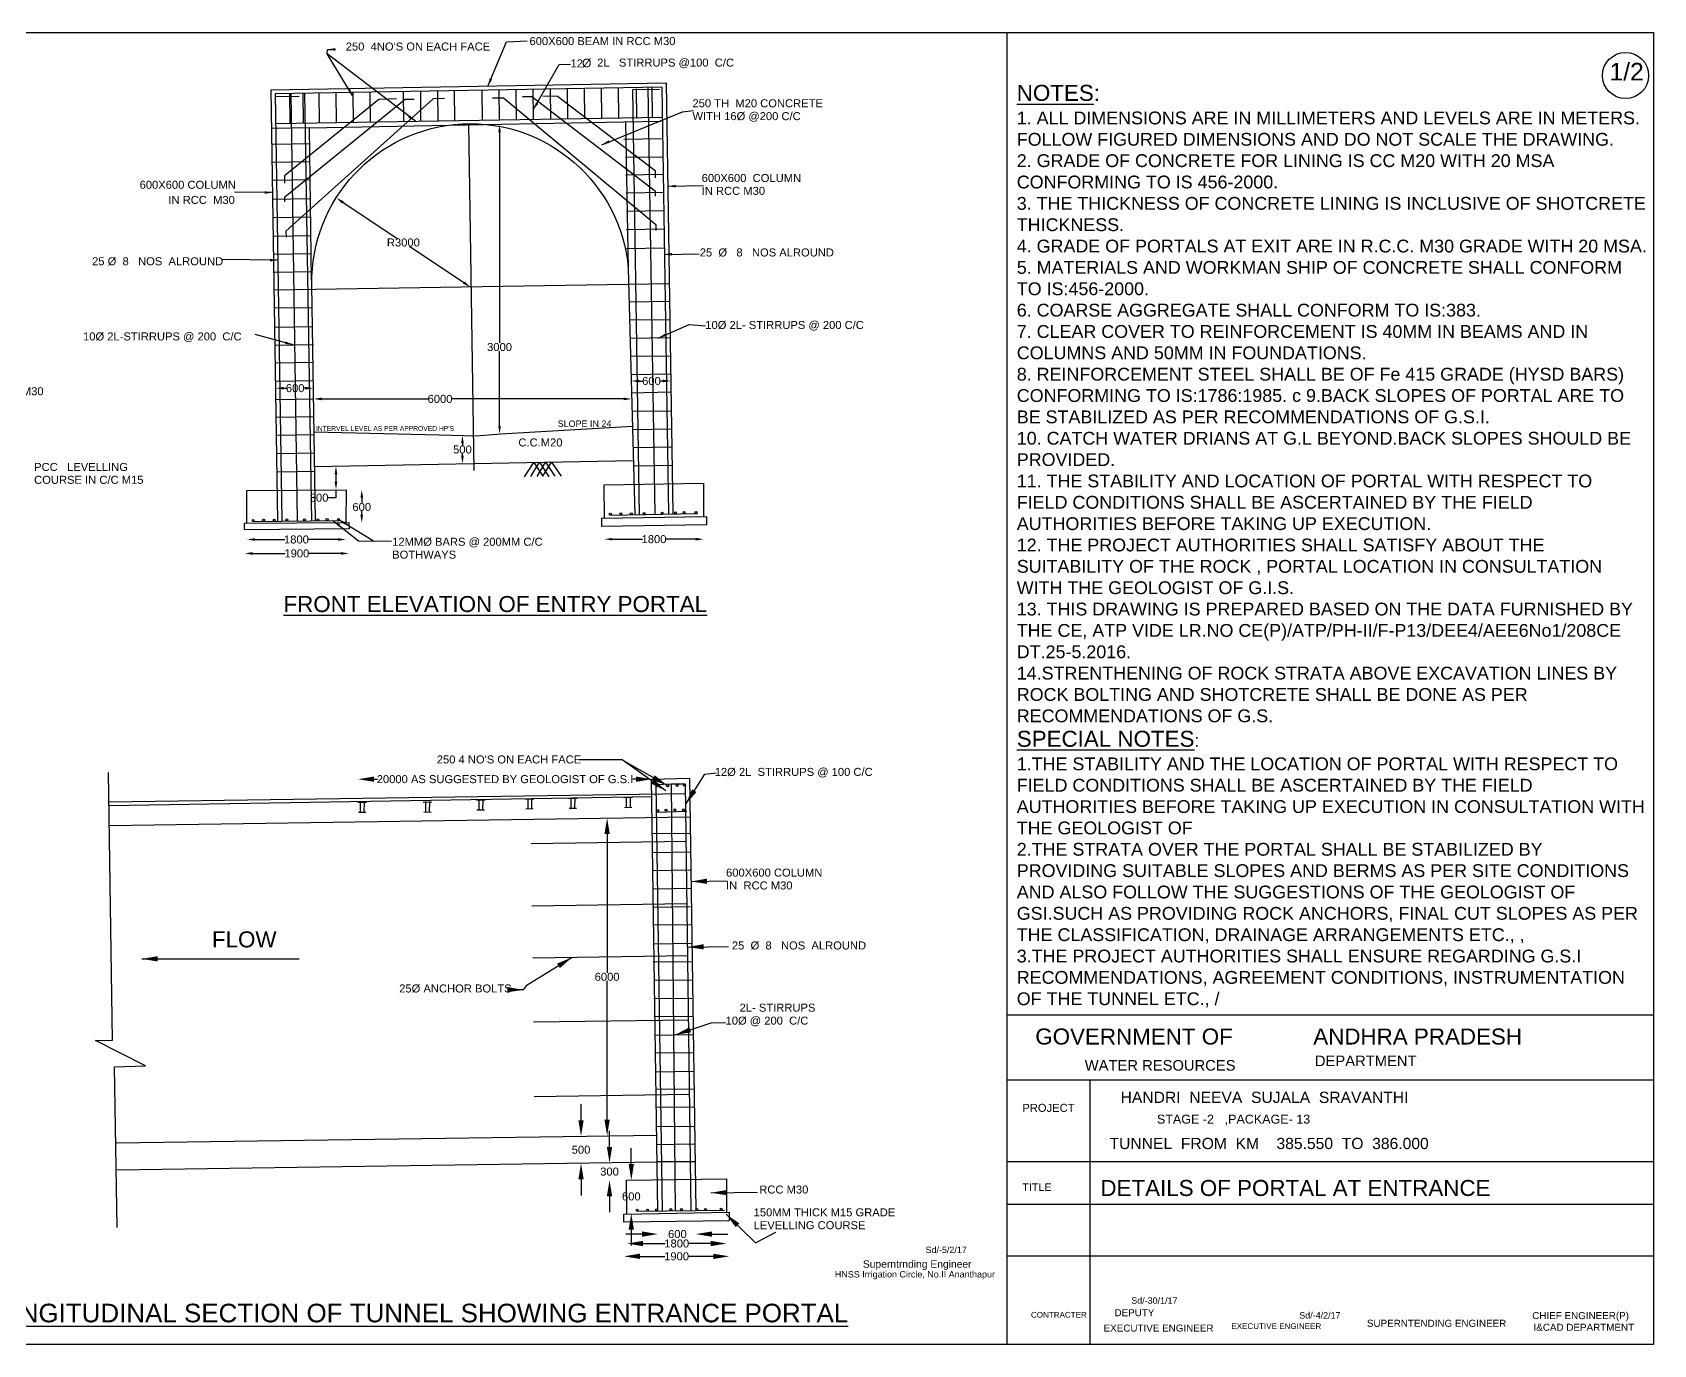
# Model space of a CAD drawing. Header units: millimetres. Extents: x 5124 to 3339450, y 2311 to 45926101.
# Drawn here: x 3334385 to 3339450, y 45922004 to 45926101 of the extents above; entities that cross this region are included whole.
import ezdxf

# ---------------------------------------------------------------- set-up
doc = ezdxf.new("R2010")
doc.units = ezdxf.units.MM
doc.header["$MEASUREMENT"] = 0
for name, color, linetype in [('DIMENSION', 7, 'Continuous'), ('DRAWING', 7, 'Continuous'), ('TEXT', 7, 'Continuous')]:
    doc.layers.add(name, color=color, linetype=linetype)
doc.styles.get("Standard").update_dxf_attribs({"font": 'arial.ttf', "height": 25})
doc.dimstyles.get("Standard").update_dxf_attribs({"dimtxt": 200, "dimasz": 110, "dimexe": 0.18, "dimexo": 0.0625, "dimgap": 0.09, "dimtad": 0, "dimtih": 1, "dimtoh": 1, "dimdec": 0, "dimzin": 0, "dimdsep": 46, "dimtxsty": 'Standard', "dimblk": 'OBLIQUE', "dimcen": 0.09, "dimse1": 1, "dimse2": 1, "dimadec": 0, "dimazin": 0, "dimtfac": 1, "dimtdec": 0, "dimtofl": 0, "dimtmove": 0, "dimatfit": 3, "dimfxl": 1, "dimtolj": 1, "dimtzin": 0, "dimarcsym": 0})

# ---------------------------------------------------------------- blocks, each defined once
blk = doc.blocks.new('*D51')
at = {"layer": 'Defpoints', "color": 0}
for p in [(3335833, 45925814), (3335844.5, 45924847.5), (3335850.5, 45924847.5)]:
    blk.add_point(p, dxfattribs=at)
at = {"layer": 'DIMENSION', "color": 0, "lineweight": -2}
for p, q in [((3335844.5, 45925789), (3335844.5, 45925131.4)), ((3335844.5, 45924872.5), (3335844.5, 45925105.6))]:
    blk.add_line(p, q, dxfattribs=at)
at = {"layer": 'DIMENSION', "color": 0}
for points in [[(3335840.3, 45925789), (3335848.7, 45925789), (3335844.5, 45925814)], [(3335840.3, 45924872.5), (3335848.7, 45924872.5), (3335844.5, 45924847.5)]]:
    blk.add_solid(points, dxfattribs=at)
at = {"layer": 'DIMENSION', "color": 0, "insert": (3335844.5, 45925118.5), "char_height": 25, "attachment_point": 5}
blk.add_mtext('\\A1;3000', dxfattribs=at)
blk = doc.blocks.new('*D52')
at = {"layer": 'Defpoints', "color": 0}
for p in [(3336257, 45924969), (3335263.5, 45924950.5), (3336257, 45924956.5)]:
    blk.add_point(p, dxfattribs=at)
at = {"layer": 'DIMENSION', "color": 0, "lineweight": -2}
for p, q in [((3335288.5, 45924956.5), (3335621.1, 45924956.5)), ((3336232, 45924956.5), (3335695.9, 45924956.5))]:
    blk.add_line(p, q, dxfattribs=at)
at = {"layer": 'DIMENSION', "color": 0}
for points in [[(3335288.5, 45924960.7), (3335288.5, 45924952.3), (3335263.5, 45924956.5)], [(3336232, 45924960.7), (3336232, 45924952.3), (3336257, 45924956.5)]]:
    blk.add_solid(points, dxfattribs=at)
at = {"layer": 'DIMENSION', "color": 0, "insert": (3335658.5, 45924956.5), "char_height": 25, "attachment_point": 5}
blk.add_mtext('\\A1;6000', dxfattribs=at)
blk = doc.blocks.new('*D53')
at = {"layer": 'Defpoints', "color": 0}
for p in [(3335335, 45925586), (3335754, 45925305.5), (3335755, 45925307)]:
    blk.add_point(p, dxfattribs=at)
at = {"layer": 'DIMENSION', "color": 0, "lineweight": -2}
for p, q in [((3335354.8, 45925570.6), (3335524.6, 45925457.8)), ((3335733.1, 45925319.3), (3335563.3, 45925432.1))]:
    blk.add_line(p, q, dxfattribs=at)
at = {"layer": 'DIMENSION', "color": 0}
for points in [[(3335357.1, 45925574.1), (3335352.5, 45925567.1), (3335334, 45925584.5)], [(3335735.5, 45925322.8), (3335730.8, 45925315.8), (3335754, 45925305.5)]]:
    blk.add_solid(points, dxfattribs=at)
at = {"layer": 'DIMENSION', "color": 0, "insert": (3335544, 45925445), "char_height": 25, "attachment_point": 5}
blk.add_mtext('\\A1;R3000', dxfattribs=at)
blk = doc.blocks.new('*D54')
at = {"layer": 'Defpoints', "color": 0}
for p in [(3335332, 45924746.5), (3335333, 45924673), (3335333.5, 45924673)]:
    blk.add_point(p, dxfattribs=at)
at = {"layer": 'DIMENSION', "color": 0, "lineweight": -2}
for p, q in [((3335333.5, 45924721.5), (3335333.5, 45924698)), ((3335333.5, 45924673), (3335333.5, 45924648)), ((3335333.5, 45924648), (3335308.5, 45924648))]:
    blk.add_line(p, q, dxfattribs=at)
at = {"layer": 'DIMENSION', "color": 0}
for points in [[(3335329.3, 45924721.5), (3335337.7, 45924721.5), (3335333.5, 45924746.5)], [(3335329.3, 45924698), (3335337.7, 45924698), (3335333.5, 45924673)]]:
    blk.add_solid(points, dxfattribs=at)
at = {"layer": 'DIMENSION', "color": 0, "insert": (3335280.8, 45924648), "char_height": 25, "attachment_point": 5}
blk.add_mtext('\\A1;300', dxfattribs=at)
blk = doc.blocks.new('*D55')
at = {"layer": 'Defpoints', "color": 0}
for p in [(3335365, 45924673), (3335364.5, 45924570), (3335414, 45924570)]:
    blk.add_point(p, dxfattribs=at)
at = {"layer": 'DIMENSION', "color": 0, "lineweight": -2}
for p, q in [((3335414, 45924648), (3335414, 45924631.9)), ((3335414, 45924595), (3335414, 45924606.1))]:
    blk.add_line(p, q, dxfattribs=at)
at = {"layer": 'DIMENSION', "color": 0}
for points in [[(3335409.8, 45924648), (3335418.2, 45924648), (3335414, 45924673)], [(3335409.8, 45924595), (3335418.2, 45924595), (3335414, 45924570)]]:
    blk.add_solid(points, dxfattribs=at)
at = {"layer": 'DIMENSION', "color": 0, "insert": (3335414, 45924619), "char_height": 25, "attachment_point": 5}
blk.add_mtext('\\A1;600', dxfattribs=at)
blk = doc.blocks.new('*D56')
at = {"layer": 'Defpoints', "color": 0}
for p in [(3335055.5, 45924569), (3335364.5, 45924571), (3335364.5, 45924517.5)]:
    blk.add_point(p, dxfattribs=at)
at = {"layer": 'DIMENSION', "color": 0, "lineweight": -2}
for p, q in [((3335080.5, 45924517.5), (3335173.8, 45924517.5)), ((3335339.5, 45924517.5), (3335246.2, 45924517.5))]:
    blk.add_line(p, q, dxfattribs=at)
at = {"layer": 'DIMENSION', "color": 0}
for points in [[(3335080.5, 45924521.7), (3335080.5, 45924513.3), (3335055.5, 45924517.5)], [(3335339.5, 45924521.7), (3335339.5, 45924513.3), (3335364.5, 45924517.5)]]:
    blk.add_solid(points, dxfattribs=at)
at = {"layer": 'DIMENSION', "color": 0, "insert": (3335210, 45924517.5), "char_height": 25, "attachment_point": 5}
blk.add_mtext('\\A1;1800', dxfattribs=at)
blk = doc.blocks.new('*D57')
at = {"layer": 'Defpoints', "color": 0}
for p in [(3335048, 45924548), (3335374.5, 45924551), (3335374.5, 45924474)]:
    blk.add_point(p, dxfattribs=at)
at = {"layer": 'DIMENSION', "color": 0, "lineweight": -2}
for p, q in [((3335073, 45924474), (3335175, 45924474)), ((3335349.5, 45924474), (3335247.5, 45924474))]:
    blk.add_line(p, q, dxfattribs=at)
at = {"layer": 'DIMENSION', "color": 0}
for points in [[(3335073, 45924478.2), (3335073, 45924469.8), (3335048, 45924474)], [(3335349.5, 45924478.2), (3335349.5, 45924469.8), (3335374.5, 45924474)]]:
    blk.add_solid(points, dxfattribs=at)
at = {"layer": 'DIMENSION', "color": 0, "insert": (3335211.2, 45924474), "char_height": 25, "attachment_point": 5}
blk.add_mtext('\\A1;1900', dxfattribs=at)
blk = doc.blocks.new('*D58')
at = {"layer": 'Defpoints', "color": 0}
for p in [(3336172, 45924584), (3336482, 45924589.5), (3336482, 45924518.5)]:
    blk.add_point(p, dxfattribs=at)
at = {"layer": 'DIMENSION', "color": 0, "lineweight": -2}
for p, q in [((3336197, 45924518.5), (3336290.8, 45924518.5)), ((3336457, 45924518.5), (3336363.2, 45924518.5))]:
    blk.add_line(p, q, dxfattribs=at)
at = {"layer": 'DIMENSION', "color": 0}
for points in [[(3336197, 45924522.7), (3336197, 45924514.3), (3336172, 45924518.5)], [(3336457, 45924522.7), (3336457, 45924514.3), (3336482, 45924518.5)]]:
    blk.add_solid(points, dxfattribs=at)
at = {"layer": 'DIMENSION', "color": 0, "insert": (3336327, 45924518.5), "char_height": 25, "attachment_point": 5}
blk.add_mtext('\\A1;1800', dxfattribs=at)
blk = doc.blocks.new('*D59')
at = {"layer": 'Defpoints', "color": 0}
for p in [(3335726.5, 45924842.5), (3335728.5, 45924754.5), (3335730, 45924754.5)]:
    blk.add_point(p, dxfattribs=at)
at = {"layer": 'DIMENSION', "color": 0, "lineweight": -2}
for p, q in [((3335728.5, 45924817.5), (3335728.5, 45924811.4)), ((3335728.5, 45924779.5), (3335728.5, 45924785.6))]:
    blk.add_line(p, q, dxfattribs=at)
at = {"layer": 'DIMENSION', "color": 0}
for points in [[(3335724.3, 45924817.5), (3335732.7, 45924817.5), (3335728.5, 45924842.5)], [(3335724.3, 45924779.5), (3335732.7, 45924779.5), (3335728.5, 45924754.5)]]:
    blk.add_solid(points, dxfattribs=at)
at = {"layer": 'DIMENSION', "color": 0, "insert": (3335728.5, 45924798.5), "char_height": 25, "attachment_point": 5}
blk.add_mtext('\\A1;500', dxfattribs=at)
blk = doc.blocks.new('*D60')
at = {"layer": 'Defpoints', "color": 0}
for p in [(3335145, 45924990.5), (3335263, 45924992), (3335263, 45924990)]:
    blk.add_point(p, dxfattribs=at)
at = {"layer": 'DIMENSION', "color": 0, "lineweight": -2}
for p, q in [((3335170, 45924990), (3335178.3, 45924990)), ((3335238, 45924990), (3335233.7, 45924990))]:
    blk.add_line(p, q, dxfattribs=at)
at = {"layer": 'DIMENSION', "color": 0}
for points in [[(3335170, 45924994.2), (3335170, 45924985.8), (3335145, 45924990)], [(3335238, 45924994.2), (3335238, 45924985.8), (3335263, 45924990)]]:
    blk.add_solid(points, dxfattribs=at)
at = {"layer": 'DIMENSION', "color": 0, "insert": (3335206, 45924990), "char_height": 25, "attachment_point": 5}
blk.add_mtext('\\A1;600', dxfattribs=at)
blk = doc.blocks.new('*D61')
at = {"layer": 'Defpoints', "color": 0}
for p in [(3336256, 45925010.5), (3336379.5, 45925012.5), (3336379.5, 45925011.5)]:
    blk.add_point(p, dxfattribs=at)
at = {"layer": 'DIMENSION', "color": 0, "lineweight": -2}
for p, q in [((3336281, 45925012.5), (3336291.3, 45925012.5)), ((3336354.5, 45925012.5), (3336346.7, 45925012.5))]:
    blk.add_line(p, q, dxfattribs=at)
at = {"layer": 'DIMENSION', "color": 0}
for points in [[(3336281, 45925016.7), (3336281, 45925008.3), (3336256, 45925012.5)], [(3336354.5, 45925016.7), (3336354.5, 45925008.3), (3336379.5, 45925012.5)]]:
    blk.add_solid(points, dxfattribs=at)
at = {"layer": 'DIMENSION', "color": 0, "insert": (3336319, 45925012.5), "char_height": 25, "attachment_point": 5}
blk.add_mtext('\\A1;600', dxfattribs=at)
blk = doc.blocks.new('*D62')
at = {"layer": 'Defpoints', "color": 0}
for p in [(3336172.5, 45923648), (3336180.5, 45922655.5), (3336188.5, 45922655.5)]:
    blk.add_point(p, dxfattribs=at)
at = {"layer": 'DIMENSION', "color": 0, "lineweight": -2}
for p, q in [((3336180.5, 45923598), (3336180.5, 45923164.6)), ((3336180.5, 45922705.5), (3336180.5, 45923138.9))]:
    blk.add_line(p, q, dxfattribs=at)
at = {"layer": 'DIMENSION', "color": 0}
for points in [[(3336172.2, 45923598), (3336188.8, 45923598), (3336180.5, 45923648)], [(3336172.2, 45922705.5), (3336188.8, 45922705.5), (3336180.5, 45922655.5)]]:
    blk.add_solid(points, dxfattribs=at)
at = {"layer": 'DIMENSION', "color": 0, "insert": (3336180.5, 45923151.8), "char_height": 25, "attachment_point": 5}
blk.add_mtext('\\A1;6000', dxfattribs=at)
blk = doc.blocks.new('*D63')
at = {"layer": 'Defpoints', "color": 0}
for p in [(3336097.5, 45922654), (3336099, 45922569.5), (3336099, 45922569.5)]:
    blk.add_point(p, dxfattribs=at)
at = {"layer": 'DIMENSION', "color": 0, "lineweight": -2}
for p, q in [((3336099, 45922704), (3336099, 45922754)), ((3336099, 45922519.5), (3336099, 45922469.5))]:
    blk.add_line(p, q, dxfattribs=at)
at = {"layer": 'DIMENSION', "color": 0}
for points in [[(3336090.7, 45922704), (3336107.3, 45922704), (3336099, 45922654)], [(3336090.7, 45922519.5), (3336107.3, 45922519.5), (3336099, 45922569.5)]]:
    blk.add_solid(points, dxfattribs=at)
at = {"layer": 'DIMENSION', "color": 0, "insert": (3336099, 45922611.8), "char_height": 25, "attachment_point": 5}
blk.add_mtext('\\A1;500', dxfattribs=at)
blk = doc.blocks.new('*D64')
at = {"layer": 'Defpoints', "color": 0}
for p in [(3336188, 45922570.5), (3336188, 45922516.5), (3336241, 45922516.5)]:
    blk.add_point(p, dxfattribs=at)
at = {"layer": 'DIMENSION', "color": 0, "lineweight": -2}
for p, q in [((3336188, 45922620.5), (3336188, 45922670.5)), ((3336188, 45922466.5), (3336188, 45922416.5))]:
    blk.add_line(p, q, dxfattribs=at)
at = {"layer": 'DIMENSION', "color": 0}
for points in [[(3336179.7, 45922620.5), (3336196.3, 45922620.5), (3336188, 45922570.5)], [(3336179.7, 45922466.5), (3336196.3, 45922466.5), (3336188, 45922516.5)]]:
    blk.add_solid(points, dxfattribs=at)
at = {"layer": 'DIMENSION', "color": 0, "insert": (3336188, 45922543.5), "char_height": 25, "attachment_point": 5}
blk.add_mtext('\\A1;300', dxfattribs=at)
blk = doc.blocks.new('*D65')
at = {"layer": 'Defpoints', "color": 0}
for p in [(3336278.5, 45922517), (3336256, 45922412.5), (3336279, 45922412.5)]:
    blk.add_point(p, dxfattribs=at)
at = {"layer": 'DIMENSION', "color": 0, "lineweight": -2}
for p, q in [((3336256, 45922567), (3336256, 45922617)), ((3336256, 45922362.5), (3336256, 45922312.5))]:
    blk.add_line(p, q, dxfattribs=at)
at = {"layer": 'DIMENSION', "color": 0}
for points in [[(3336247.7, 45922567), (3336264.3, 45922567), (3336256, 45922517)], [(3336247.7, 45922362.5), (3336264.3, 45922362.5), (3336256, 45922412.5)]]:
    blk.add_solid(points, dxfattribs=at)
at = {"layer": 'DIMENSION', "color": 0, "insert": (3336256, 45922466), "char_height": 25, "attachment_point": 5}
blk.add_mtext('\\A1;600', dxfattribs=at)
blk = doc.blocks.new('*D66')
at = {"layer": 'Defpoints', "color": 0}
for p in [(3336339, 45922421), (3336458, 45922422.5), (3336458, 45922348.5)]:
    blk.add_point(p, dxfattribs=at)
at = {"layer": 'DIMENSION', "color": 0, "lineweight": -2}
for p, q in [((3336289, 45922348.5), (3336239, 45922348.5)), ((3336508, 45922348.5), (3336558, 45922348.5))]:
    blk.add_line(p, q, dxfattribs=at)
at = {"layer": 'DIMENSION', "color": 0}
for points in [[(3336289, 45922356.8), (3336289, 45922340.2), (3336339, 45922348.5)], [(3336508, 45922356.8), (3336508, 45922340.2), (3336458, 45922348.5)]]:
    blk.add_solid(points, dxfattribs=at)
at = {"layer": 'DIMENSION', "color": 0, "insert": (3336400, 45922348.5), "char_height": 25, "attachment_point": 5}
blk.add_mtext('\\A1;600', dxfattribs=at)
blk = doc.blocks.new('*D67')
at = {"layer": 'Defpoints', "color": 0}
for p in [(3336242.5, 45922411), (3336553.5, 45922417), (3336553.5, 45922319)]:
    blk.add_point(p, dxfattribs=at)
at = {"layer": 'DIMENSION', "color": 0, "lineweight": -2}
for p, q in [((3336292.5, 45922319), (3336361.8, 45922319)), ((3336503.5, 45922319), (3336434.2, 45922319))]:
    blk.add_line(p, q, dxfattribs=at)
at = {"layer": 'DIMENSION', "color": 0}
for points in [[(3336292.5, 45922327.3), (3336292.5, 45922310.7), (3336242.5, 45922319)], [(3336503.5, 45922327.3), (3336503.5, 45922310.7), (3336553.5, 45922319)]]:
    blk.add_solid(points, dxfattribs=at)
at = {"layer": 'DIMENSION', "color": 0, "insert": (3336398, 45922319), "char_height": 25, "attachment_point": 5}
blk.add_mtext('\\A1;1800', dxfattribs=at)
blk = doc.blocks.new('*D68')
at = {"layer": 'Defpoints', "color": 0}
for p in [(3336233, 45922385.5), (3336562, 45922389.5), (3336562, 45922279)]:
    blk.add_point(p, dxfattribs=at)
at = {"layer": 'DIMENSION', "color": 0, "lineweight": -2}
for p, q in [((3336283, 45922279), (3336361.3, 45922279)), ((3336512, 45922279), (3336433.7, 45922279))]:
    blk.add_line(p, q, dxfattribs=at)
at = {"layer": 'DIMENSION', "color": 0}
for points in [[(3336283, 45922287.3), (3336283, 45922270.7), (3336233, 45922279)], [(3336512, 45922287.3), (3336512, 45922270.7), (3336562, 45922279)]]:
    blk.add_solid(points, dxfattribs=at)
at = {"layer": 'DIMENSION', "color": 0, "insert": (3336397.5, 45922279), "char_height": 25, "attachment_point": 5}
blk.add_mtext('\\A1;1900', dxfattribs=at)
blk = doc.blocks.new('*D72')
at = {"layer": 'Defpoints', "color": 0}
for p in [(3336320.5, 45923769), (3335402.5, 45923665.5), (3336320.5, 45923689.5)]:
    blk.add_point(p, dxfattribs=at)
at = {"layer": 'TEXT', "color": 0, "lineweight": -2}
for p, q in [((3335452.5, 45923769), (3335462.7, 45923769)), ((3336270.5, 45923769), (3336260.3, 45923769))]:
    blk.add_line(p, q, dxfattribs=at)
at = {"layer": 'TEXT', "color": 0}
for points in [[(3335452.5, 45923777.3), (3335452.5, 45923760.7), (3335402.5, 45923769)], [(3336270.5, 45923777.3), (3336270.5, 45923760.7), (3336320.5, 45923769)]]:
    blk.add_solid(points, dxfattribs=at)
at = {"layer": 'TEXT', "color": 0, "insert": (3335861.5, 45923769), "char_height": 25, "attachment_point": 5}
blk.add_mtext('\\A1;20000 AS SUGGESTED BY GEOLOGIST OF G.S.I', dxfattribs=at)

msp = doc.modelspace()

# ---------------------------------------------------------------- linework, layer by layer
at = {"layer": 'DIMENSION', "color": 0}
for points in [[(3335151.5, 45924574.5), (3335130.5, 45925922), (3336365, 45925943.5), (3336386, 45924598)], [(3336373, 45924598), (3336352.5, 45925930.5), (3335144, 45925909), (3335164.5, 45924576)], [(3336331, 45924596.5), (3336309, 45925929.5)], [(3336320, 45925930), (3336321, 45925837.5)], [(3335219, 45925901), (3335144.5, 45925900)], [(3335522.5, 45925893.5), (3335467.5, 45925892), (3335173, 45925653), (3335173, 45925630)], [(3335173.5, 45925572), (3335173.5, 45925588), (3335549.5, 45925892.5), (3335578, 45925893)], [(3335672.5, 45925894.5), (3335637.5, 45925893.5), (3335177, 45925480), (3335177.5, 45925462)], [(3335188.5, 45925910), (3335189.5, 45925817.5)], [(3335213, 45924577), (3335194, 45925910)], [(3335229.5, 45925910.5), (3335230.5, 45925818)], [(3335235.5, 45925911), (3335256.5, 45924576)], [(3335279.5, 45925911.5), (3335280.5, 45925819)], [(3335333.5, 45925912), (3335334.5, 45925819.5)], [(3335386, 45925912.5), (3335387, 45925820)], [(3335439.5, 45925912.5), (3335440.5, 45925820)], [(3335543.5, 45925916), (3335544.5, 45925823.5)], [(3335597, 45925917), (3335598, 45925824.5)], [(3335650.5, 45925918), (3335651.5, 45925825.5)], [(3335703, 45925918.5), (3335704, 45925826)], [(3335789, 45925920), (3335790, 45925827.5)], [(3335822, 45925897), (3335857, 45925897), (3336332.5, 45925501.5), (3336333, 45925482.5)], [(3335842, 45925921), (3335843, 45925828.5)], [(3335895.5, 45925922), (3335896.5, 45925829.5)], [(3336331.5, 45925589.5), (3336331.5, 45925604.5), (3335945.5, 45925899.5), (3335916.5, 45925900)], [(3335948.5, 45925923), (3335949.5, 45925830.5)], [(3335979.5, 45925902.5), (3336026, 45925902), (3336330.5, 45925670), (3336330.5, 45925646.5)], [(3336003, 45925923.5), (3336004, 45925831)], [(3336056, 45925924.5), (3336057, 45925832)], [(3336108.5, 45925925.5), (3336109.5, 45925833)], [(3336162, 45925927), (3336163, 45925834.5)], [(3336215.5, 45925927), (3336216.5, 45925834.5)], [(3336344, 45925923), (3336259.5, 45925921.5), (3336280.5, 45924595.5)], [(3336271.5, 45925924.5), (3336272.5, 45925832)], [(3335145.5, 45925817), (3336353.5, 45925836.5)], [(3335133.5, 45925802), (3335251, 45925804)], [(3335257.5, 45925328.5), (3335250.5, 45925803.5), (3336232, 45925821.5)], [(3335747.5, 45925816), (3335764, 45924733.5)], [(3336232, 45925822), (3336349.5, 45925824)], [(3336247, 45925363), (3336239, 45925822)], [(3335134, 45925752), (3335251.5, 45925754)], [(3336233, 45925767.5), (3336350.5, 45925769.5)], [(3335133, 45925695.5), (3335250.5, 45925697.5)], [(3336237.5, 45925711), (3336355, 45925713)], [(3335135.5, 45925639.5), (3335253, 45925641.5)], [(3336238.5, 45925656.5), (3336356, 45925658.5)], [(3335135, 45925580), (3335252.5, 45925582)], [(3336240, 45925600), (3336357.5, 45925602)], [(3335136, 45925523), (3335253.5, 45925525)], [(3336241, 45925543), (3336358.5, 45925545)], [(3336240, 45925485.5), (3336357.5, 45925487.5)], [(3335138, 45925465), (3335255.5, 45925467)], [(3336241, 45925426.5), (3336358.5, 45925428.5)], [(3335138.5, 45925408.5), (3335256, 45925410.5)], [(3335141, 45925352), (3335258.5, 45925354)], [(3336246.5, 45925363.5), (3336267, 45924595)], [(3335140.5, 45925297.5), (3336375, 45925316.5)], [(3335141.5, 45925240.5), (3335259, 45925242.5)], [(3336373.5, 45925260.5), (3336249.5, 45925259)], [(3335142.5, 45925181), (3335260, 45925183)], [(3336376.5, 45925203.5), (3336252.5, 45925202)], [(3335145.5, 45925124), (3335263, 45925126)], [(3336376, 45925147), (3336252, 45925145.5)], [(3335144, 45925069.5), (3335261.5, 45925071.5)], [(3336378, 45925090.5), (3336254, 45925089)], [(3336256, 45925032.5), (3336380, 45925034.5)], [(3335145, 45925012), (3335262.5, 45925014)], [(3336379, 45924977.5), (3336257, 45924974)], [(3335147, 45924955), (3335264.5, 45924957)], [(3336258.5, 45924918.5), (3336381, 45924919.5)], [(3335147, 45924899.5), (3335264.5, 45924901.5)], [(3335264, 45924854), (3335656, 45924844.5), (3335771, 45924841.5), (3335848.5, 45924847.5), (3336259.5, 45924871.5)], [(3335148.5, 45924843), (3335266, 45924845)], [(3336264, 45924861.5), (3336381.5, 45924863.5)], [(3335148.5, 45924786.5), (3335266, 45924788.5)], [(3335266.5, 45924745.5), (3336262, 45924764.5), (3336262.5, 45924764)], [(3336263.5, 45924804.5), (3336381, 45924806.5)], [(3335149.5, 45924728.5), (3335267, 45924730.5)], [(3335922.5, 45924713.5), (3335951.5, 45924758.5), (3335980, 45924715.5), (3336006.5, 45924759.5), (3336036.5, 45924715.5)], [(3335942, 45924714.5), (3335969.5, 45924759), (3335998, 45924713.5)], [(3335962, 45924714), (3335988, 45924759), (3336017, 45924715.5)], [(3336266, 45924748), (3336383.5, 45924750)], [(3335055.5, 45924569.5), (3335055, 45924670.5), (3335365, 45924673), (3335364.5, 45924571)], [(3336172, 45924584), (3336171.5, 45924688.5), (3336482, 45924693.5), (3336482, 45924589.5)], [(3335374, 45924570.5), (3335374.5, 45924551), (3335048, 45924548), (3335048, 45924569), (3335374, 45924570.5)], [(3335075, 45924574), (3335344.5, 45924577)], [(3336163, 45924584), (3336490.5, 45924589.5), (3336490.5, 45924563), (3336163.5, 45924558.5), (3336163.5, 45924584)], [(3336190, 45924593.5), (3336463, 45924598.5)], [(3336227, 45923830), (3336092.5, 45923829)], [(3334649.5, 45922369.5), (3334642, 45922871), (3334738.5, 45922873.5), (3334582, 45922953.5), (3334635, 45922954.5), (3334623, 45923789.5)], [(3336339, 45922420.5), (3336319, 45923769.5), (3336438, 45923772), (3336458, 45922422.5)], [(3336394.5, 45922421.5), (3336381.5, 45923753), (3336333, 45923751), (3336352, 45922421)], [(3336443.5, 45922422), (3336425, 45923753.5), (3336381.5, 45923753)], [(3334624.5, 45923698.5), (3336425, 45923724)], [(3336320, 45923714), (3334624.5, 45923685.5)], [(3335772, 45923704), (3335799.5, 45923704.5)], [(3335780, 45923705.5), (3335780, 45923673)], [(3335792, 45923705.5), (3335791.5, 45923672.5)], [(3335924.5, 45923707.5), (3335952, 45923708)], [(3335932.5, 45923709), (3335932.5, 45923676.5)], [(3335944.5, 45923709), (3335944, 45923676)], [(3336059.5, 45923709.5), (3336087, 45923710)], [(3336067.5, 45923711), (3336067.5, 45923678.5)], [(3336079.5, 45923711), (3336079, 45923678)], [(3336232.5, 45923712), (3336260, 45923712.5)], [(3336240.5, 45923713.5), (3336240.5, 45923681)], [(3336252.5, 45923713.5), (3336252, 45923680.5)], [(3334625.5, 45923624), (3336440, 45923652)], [(3335401.5, 45923697), (3335429, 45923697.5)], [(3335403.5, 45923666), (3335426.5, 45923666.5)], [(3335409.5, 45923698.5), (3335409.5, 45923666)], [(3335421.5, 45923698.5), (3335421, 45923665.5)], [(3335605.5, 45923697.5), (3335633, 45923698)], [(3335607.5, 45923666.5), (3335630.5, 45923667)], [(3335613.5, 45923699), (3335613.5, 45923666.5)], [(3335625.5, 45923699), (3335625, 45923666)], [(3335774, 45923673), (3335797, 45923673.5)], [(3335926.5, 45923676.5), (3335949.5, 45923677)], [(3336061.5, 45923678.5), (3336084.5, 45923679)], [(3336234.5, 45923681), (3336257.5, 45923681.5)], [(3336334, 45923666.5), (3336429.5, 45923669.5)], [(3336321.5, 45923599.5), (3336440.5, 45923601)], [(3335943, 45923568), (3336427.5, 45923575)], [(3336322.5, 45923540.5), (3336441.5, 45923542)], [(3336321, 45923484), (3336440, 45923485.5)], [(3336322.5, 45923427), (3336441.5, 45923428.5)], [(3335945, 45923373.5), (3336429.5, 45923380.5)], [(3336322, 45923369.5), (3336441, 45923371)], [(3336324.5, 45923314), (3336443.5, 45923315.5)], [(3336324.5, 45923255), (3336443.5, 45923256.5)], [(3335948.5, 45923211), (3336433, 45923218)], [(3336324.5, 45923198.5), (3336443.5, 45923200)], [(3336327.5, 45923141), (3336446.5, 45923142.5)], [(3336326.5, 45923084), (3336445.5, 45923085.5)], [(3335950.5, 45923011), (3336435, 45923018)], [(3336327.5, 45923028), (3336446.5, 45923029.5)], [(3336330.5, 45922970), (3336449.5, 45922971.5)], [(3336330.5, 45922914.5), (3336449.5, 45922916)], [(3336332.5, 45922855.5), (3336451.5, 45922857)], [(3336333.5, 45922801), (3336452.5, 45922802.5)], [(3335952.5, 45922778.5), (3336437, 45922785.5)], [(3336333.5, 45922744.5), (3336452.5, 45922746)], [(3334647.5, 45922633), (3336335.5, 45922657)], [(3336334, 45922684.5), (3336453, 45922686)], [(3336334.5, 45922628.5), (3336453.5, 45922630)], [(3336336.5, 45922573), (3334649.5, 45922548.5)], [(3336456, 45922574.5), (3336336.5, 45922574)], [(3336242.5, 45922411.5), (3336241, 45922516.5), (3336553, 45922521.5), (3336553.5, 45922417)], [(3336233, 45922411), (3336561.5, 45922417), (3336562, 45922389.5), (3336233, 45922385.5), (3336233, 45922411)], [(3336274, 45922420), (3336547, 45922423.5)]]:
    msp.add_lwpolyline(points, dxfattribs=at)
msp.add_lwpolyline([(3335269.5, 45924577), (3335258, 45925313, -0.964219), (3336246.5, 45925364.5, -0.168292)], format="xyb", dxfattribs=at)
for centre in [(3335074.5, 45924577), (3335107.5, 45924577.5), (3335140.5, 45924577.5), (3335180, 45924578.5), (3335235.5, 45924579), (3335277, 45924579), (3335305.5, 45924579.5), (3335341, 45924580), (3336190.5, 45924596.5), (3336223, 45924597.5), (3336256, 45924598), (3336296, 45924599), (3336352.5, 45924599.5), (3336394, 45924600.5), (3336421.5, 45924601.5), (3336458, 45924601.5), (3336336.5, 45923748), (3336369.5, 45923748.5), (3336399.5, 45923749), (3336422, 45923750), (3336338.5, 45923671), (3336364.5, 45923672.5), (3336392, 45923673.5), (3336419, 45923673.5), (3336274.5, 45922423.5), (3336307, 45922423.5), (3336334.5, 45922424), (3336379.5, 45922425), (3336412.5, 45922425.5), (3336461, 45922425.5), (3336488, 45922425.5), (3336537, 45922426.5)]:
    msp.add_circle(centre, 3.16, dxfattribs=at)
at = {"layer": 'DRAWING', "color": 0}
msp.add_circle((3339362, 45925966.5), 72, dxfattribs=at)
at = {"layer": 'TEXT', "color": 0}
for points in [[(3339449.5, 45922003.5), (3331663, 45922003.5), (3331663, 45926101), (3339449.5, 45926101)], [(3337430.5, 45923033), (3339449.5, 45923033), (3339449.5, 45922003.5), (3337430.5, 45922003.5)]]:
    msp.add_lwpolyline(points, close=True, dxfattribs=at)
for points in [[(3337430.5, 45923033), (3337430.5, 45926101)], [(3337430.5, 45922830.5), (3339449.5, 45922830.5)], [(3337688.5, 45922830), (3337688.5, 45922003.5)], [(3337430.5, 45922575), (3339449.5, 45922575)], [(3337430.5, 45922442), (3339449.5, 45922442)], [(3337430.5, 45922281), (3339449.5, 45922281)]]:
    msp.add_lwpolyline(points, dxfattribs=at)

# ---------------------------------------------------------------- texts
at = {"layer": 'DIMENSION', "color": 0}
for s, height, p in [('600X600 BEAM IN RCC M30', 25, (3335938, 45926061.5)), ('12', 25, (3336066.1, 45925991.9)), ('2L   STIRRUPS @100  C/C', 25, (3336149.4, 45925994.3)), ('250 TH  M20 CONCRETE', 25, (3336447.1, 45925867.3)), ('WITH 16Ø @200 C/C', 25, (3336447.1, 45925827.1)), ('600X600  COLUMN', 25, (3336475.9, 45925633.9)), ('IN RCC M30', 25, (3336475.9, 45925593.8)), ('25  Ø   8   NOS ALROUND', 25, (3336469.9, 45925401.4)), ('25 Ø  8   NOS  ALROUND', 25, (3334571.6, 45925373.9)), ('10Ø 2L- STIRRUPS @ 200 C/C', 25, (3336487.2, 45925174.9)), ('10Ø 2L-STIRRUPS @ 200  C/C', 25, (3334543.3, 45925139.2)), ("INTERVEL LEVEL AS PER APPROVED HP'S", 15, (3335270.9, 45924856.8)), ('SLOPE IN 24', 20, (3336026.1, 45924869.2)), ('C.C.M20', 25, (3335903.3, 45924808.1)), ('12MMØ BARS @ 200MM C/C', 25, (3335509, 45924498)), ('BOTHWAYS', 25, (3335509, 45924457.8))]:
    msp.add_text(s, height=height, dxfattribs=at).set_placement(p)
at = {"layer": 'DIMENSION', "color": 0, "insert": (3336102, 45926019), "char_height": 25, "attachment_point": 1}
msp.add_mtext_dynamic_manual_height_columns('{\\H1.0833x;Ø}', width=59.5, gutter_width=125, heights=[0], dxfattribs=at)
at = {"layer": 'DRAWING', "color": 0}
for s, p in [('Sd/-5/2/17', (3337175.2, 45922289.2)), ('Sd/-30/1/17', (3337817.9, 45922130.9)), ('Sd/-4/2/17', (3338342.7, 45922084.7))]:
    msp.add_text(s, height=20, dxfattribs=at).set_placement(p)
at = {"layer": 'DRAWING', "color": 0, "insert": (3337460.2, 45925937.3), "char_height": 40, "width": 1960.791, "attachment_point": 1}
msp.add_mtext('{\\H1.25x;\\LNOTES\\l:}  \\P1. ALL DIMENSIONS ARE IN MILLIMETERS AND LEVELS ARE IN METERS. FOLLOW FIGURED DIMENSIONS AND DO NOT SCALE THE DRAWING. \\P2. GRADE OF CONCRETE FOR LINING IS CC M20 WITH 20 MSA CONFORMING TO IS 456-2000. \\P3. THE THICKNESS OF CONCRETE LINING IS INCLUSIVE OF SHOTCRETE THICKNESS. \\P4. GRADE OF PORTALS AT EXIT ARE IN R.C.C. M30 GRADE WITH 20 MSA. \\P5. MATERIALS AND WORKMAN SHIP OF CONCRETE SHALL CONFORM TO IS:456-2000.\\P6. COARSE AGGREGATE SHALL CONFORM TO IS:383. \\P7. CLEAR COVER TO REINFORCEMENT IS 40MM IN BEAMS AND IN COLUMNS AND 50MM IN FOUNDATIONS. \\P8. REINFORCEMENT STEEL SHALL BE OF Fe 415 GRADE (HYSD BARS) CONFORMING TO IS:1786:1985. c 9.BACK SLOPES OF PORTAL ARE TO BE STABILIZED AS PER RECOMMENDATIONS OF G.S.I.\\P10. CATCH WATER DRIANS AT G.L BEYOND.BACK SLOPES SHOULD BE PROVIDED. \\P11. THE STABILITY AND LOCATION OF PORTAL WITH RESPECT TO FIELD CONDITIONS SHALL BE ASCERTAINED BY THE FIELD AUTHORITIES BEFORE TAKING UP EXECUTION. \\P12. THE PROJECT AUTHORITIES SHALL SATISFY ABOUT THE SUITABILITY OF THE ROCK , PORTAL LOCATION IN CONSULTATION WITH THE GEOLOGIST OF G.I.S. \\P13. THIS DRAWING IS PREPARED BASED ON THE DATA FURNISHED BY THE CE, ATP VIDE LR.NO CE(P)/ATP/PH-II/F-P13/DEE4/AEE6No1/208CE DT.25-5.2016. \\P14.STRENTHENING OF ROCK STRATA ABOVE EXCAVATION LINES BY ROCK BOLTING AND SHOTCRETE SHALL BE DONE AS PER RECOMMENDATIONS OF G.S. \\P{\\H1.25x;\\LSPECIAL NOTES}:  \\P1.THE STABILITY AND THE LOCATION OF PORTAL WITH RESPECT TO FIELD CONDITIONS SHALL BE ASCERTAINED BY THE FIELD AUTHORITIES BEFORE TAKING UP EXECUTION IN CONSULTATION WITH THE GEOLOGIST OF \\P2.THE STRATA OVER THE PORTAL SHALL BE STABILIZED BY PROVIDING SUITABLE SLOPES AND BERMS AS PER SITE CONDITIONS AND ALSO FOLLOW THE SUGGESTIONS OF THE GEOLOGIST OF GSI.SUCH AS PROVIDING ROCK ANCHORS, FINAL CUT SLOPES AS PER THE CLASSIFICATION, DRAINAGE ARRANGEMENTS ETC., , \\P3.THE PROJECT AUTHORITIES SHALL ENSURE REGARDING G.S.I RECOMMENDATIONS, AGREEMENT CONDITIONS, INSTRUMENTATION OF THE TUNNEL ETC., / ', dxfattribs=at)
at = {"layer": 'TEXT', "color": 0}
for s, height, p in [("250  4NO'S ON EACH FACE", 25, (3335364, 45926044.5)), ('1/2', 55, (3339312, 45925951)), ('600X600 COLUMN', 25, (3334720, 45925612.8)), ('IN RCC  M30', 25, (3334810, 45925565.5)), ('RCC M30', 25, (3334266.8, 45924968)), ('COURSE IN C/C M15', 25, (3334390.6, 45924691.4)), ('PCC   LEVELLING', 25, (3334390.6, 45924731.6)), ('%%UFRONT ELEVATION OF ENTRY PORTAL', 50, (3335169.5, 45924291)), ("250 4 NO'S ON EACH FACE", 25, (3335648.4, 45923818.2)), ('12Ø 2L  STIRRUPS @ 100 C/C', 25, (3336516.6, 45923779.3)), ('600X600 COLUMN', 25, (3336552.1, 45923464.8)), ('IN  RCC M30', 25, (3336552.1, 45923424.7)), ('FLOW', 50, (3334946, 45923243.8)), ('25  Ø  8   NOS  ALROUND', 25, (3336570.3, 45923237.3)), ('25Ø ANCHOR BOLTS', 25, (3335531, 45923103)), ('2L- STIRRUPS', 25, (3336594.4, 45923043.1)), ('10Ø @ 200  C/C', 25, (3336550.5, 45923002.6)), ('GOVERNMENT OF', 50, (3337518, 45922940.5)), ('ANDHRA PRADESH', 50, (3338386.5, 45922940.5)), ('WATER RESOURCES', 33, (3337672.5, 45922859)), ('DEPARTMENT', 33, (3338391.5, 45922873)), ('HANDRI  NEEVA  SUJALA  SRAVANTHI', 35, (3337784.5, 45922758)), ('PROJECT', 25, (3337477.6, 45922730.2)), ('STAGE -2', 28, (3337898, 45922693.5)), (',PACKAGE- 13', 28, (3338109.5, 45922693.5)), ('TUNNEL  FROM  KM    385.550  TO  386.000', 35, (3337750, 45922614)), ('RCC M30', 25, (3336655.8, 45922475.1)), ('TITLE', 24, (3337477.5, 45922483)), ('DETAILS OF PORTAL AT ENTRANCE', 50, (3337721.5, 45922467.5)), ('150MM THICK M15 GRADE', 25, (3336638.2, 45922403.9)), ('LEVELLING COURSE', 25, (3336638.2, 45922363.7)), ('HNSS Irrigation Circle, No.II Ananthapur', 20, (3336892, 45922213)), ('Superntrnding Engineer', 23, (3336979.5, 45922243.5)), ('%%ULONGITUDINAL SECTION OF TUNNEL SHOWING ENTRANCE PORTAL', 58, (3334237.5, 45922073)), ('CONTRACTER', 18, (3337504.5, 45922087.5)), ('DEPUTY', 22, (3337765.5, 45922092)), ('SUPERNTENDING ENGINEER', 22, (3338554, 45922059)), ('CHIEF ENGINEER(P)', 22, (3339070.5, 45922083)), ('EXECUTIVE ENGINEER', 22, (3337731.5, 45922044)), ('EXECUTIVE ENGINEER', 18, (3338130.5, 45922052)), ('I&CAD DEPARTMENT', 22, (3339074.5, 45922046.5))]:
    msp.add_text(s, height=height, dxfattribs=at).set_placement(p)

# ---------------------------------------------------------------- dimensions: what is measured, and where the dimension line sits
at = {"layer": 'DIMENSION', "color": 0}
for base, p1, p2, text, override, picture, middle in [((3335844.5, 45924847.5), (3335833, 45925814), (3335850.5, 45924847.5), '3000', {"dimtxt": 10, "dimasz": 25, "dimarcsym": 1}, '*D51', (3335844.5, 45925118.5)), ((3335414, 45924570), (3335365, 45924673), (3335364.5, 45924570), '600', {"dimtxt": 10, "dimasz": 25, "dimarcsym": 1}, '*D55', (3335414, 45924619)), ((3336256, 45922412.5), (3336278.5, 45922517), (3336279, 45922412.5), '600', {"dimtxt": 10, "dimasz": 50, "dimarcsym": 1}, '*D65', (3336256, 45922466))]:
    dim = msp.add_linear_dim(base=base, p1=p1, p2=p2, angle=90, text=text, dimstyle='Standard', override=override, dxfattribs=at)
    dim.commit()
    dim.dimension.update_dxf_attribs({"geometry": picture, "text_midpoint": middle, "dimtype": 160})
dim = msp.add_aligned_dim(p1=(3335335, 45925586), p2=(3335755, 45925307), distance=-1.9, text='R3000', dimstyle='Standard', override={"dimtxt": 10, "dimasz": 25, "dimarcsym": 1}, dxfattribs=at)
dim.commit()
dim.dimension.update_dxf_attribs({"geometry": '*D53', "text_midpoint": (3335544, 45925445)})
for base, p1, p2, text, override, picture, middle in [((3336379.5, 45925012.5), (3336256, 45925010.5), (3336379.5, 45925011.5), '600', {"dimtxt": 10, "dimasz": 25, "dimarcsym": 1}, '*D61', (3336319, 45925012.5)), ((3335263, 45924990), (3335145, 45924990.5), (3335263, 45924992), '600', {"dimtxt": 10, "dimasz": 25, "dimarcsym": 1}, '*D60', (3335206, 45924990)), ((3336257, 45924956.5), (3335263.5, 45924950.5), (3336257, 45924969), '6000', {"dimtxt": 10, "dimasz": 25, "dimarcsym": 1}, '*D52', (3335658.5, 45924956.5)), ((3336458, 45922348.5), (3336339, 45922421), (3336458, 45922422.5), '600', {"dimtxt": 10, "dimasz": 50, "dimarcsym": 1}, '*D66', (3336400, 45922348.5))]:
    dim = msp.add_linear_dim(base=base, p1=p1, p2=p2, text=text, dimstyle='Standard', override=override, dxfattribs=at)
    dim.commit()
    dim.dimension.update_dxf_attribs({"geometry": picture, "text_midpoint": middle, "dimtype": 160})
for base, p1, p2, text, override, picture, middle in [((3335728.5, 45924754.5), (3335726.5, 45924842.5), (3335730, 45924754.5), '500', {"dimtxt": 10, "dimasz": 25, "dimarcsym": 1}, '*D59', (3335728.5, 45924798.5)), ((3335333.5, 45924673), (3335332, 45924746.5), (3335333, 45924673), '300', {"dimtxt": 10, "dimasz": 25, "dimarcsym": 1}, '*D54', (3335280.8, 45924648)), ((3336180.5, 45922655.5), (3336172.5, 45923648), (3336188.5, 45922655.5), '6000', {"dimtxt": 10, "dimasz": 50, "dimarcsym": 1}, '*D62', (3336180.5, 45923151.8)), ((3336099, 45922569.5), (3336097.5, 45922654), (3336099, 45922569.5), '500', {"dimtxt": 10, "dimasz": 50, "dimarcsym": 1}, '*D63', (3336099, 45922611.8)), ((3336188, 45922516.5), (3336188, 45922570.5), (3336241, 45922516.5), '300', {"dimtxt": 10, "dimasz": 50, "dimarcsym": 1}, '*D64', (3336188, 45922543.5))]:
    dim = msp.add_linear_dim(base=base, p1=p1, p2=p2, angle=90, text=text, dimstyle='Standard', override=override, dxfattribs=at)
    dim.commit()
    dim.dimension.update_dxf_attribs({"geometry": picture, "text_midpoint": middle})
for base, p1, p2, text, override, picture, middle in [((3335364.5, 45924517.5), (3335055.5, 45924569), (3335364.5, 45924571), '1800', {"dimtxt": 10, "dimasz": 25, "dimarcsym": 1}, '*D56', (3335210, 45924517.5)), ((3336482, 45924518.5), (3336172, 45924584), (3336482, 45924589.5), '1800', {"dimtxt": 10, "dimasz": 25, "dimarcsym": 1}, '*D58', (3336327, 45924518.5)), ((3335374.5, 45924474), (3335048, 45924548), (3335374.5, 45924551), '1900', {"dimtxt": 10, "dimasz": 25, "dimarcsym": 1}, '*D57', (3335211.2, 45924474)), ((3336562, 45922279), (3336233, 45922385.5), (3336562, 45922389.5), '1900', {"dimtxt": 10, "dimasz": 50, "dimarcsym": 1}, '*D68', (3336397.5, 45922279)), ((3336553.5, 45922319), (3336242.5, 45922411), (3336553.5, 45922417), '1800', {"dimtxt": 10, "dimasz": 50, "dimarcsym": 1}, '*D67', (3336398, 45922319))]:
    dim = msp.add_linear_dim(base=base, p1=p1, p2=p2, text=text, dimstyle='Standard', override=override, dxfattribs=at)
    dim.commit()
    dim.dimension.update_dxf_attribs({"geometry": picture, "text_midpoint": middle})
at = {"layer": 'TEXT', "color": 0}
dim = msp.add_linear_dim(base=(3336320.5, 45923769), p1=(3335402.5, 45923665.5), p2=(3336320.5, 45923689.5), text='20000 AS SUGGESTED BY GEOLOGIST OF G.S.I', dimstyle='Standard', override={"dimtxt": 10, "dimasz": 50, "dimarcsym": 1}, dxfattribs=at)
dim.commit()
dim.dimension.update_dxf_attribs({"geometry": '*D72', "text_midpoint": (3335861.5, 45923769)})

# ---------------------------------------------------------------- leaders
at = {"layer": 'DIMENSION', "color": 0}
for points, override in [([(3335581.5, 45925823.5), (3335305.5, 45926034), (3335306.5, 45926048)], {"dimtxt": 10, "dimasz": 25, "dimarcsym": 1}), ([(3335385.5, 45925904.5), (3335305.5, 45926034.5)], {"dimtxt": 10, "dimasz": 25, "dimarcsym": 1}), ([(3335306.5, 45926048), (3335332, 45926048)], {"dimtxt": 10, "dimasz": 25, "dimarcsym": 1}), ([(3335808, 45925933), (3335866, 45926072), (3335931, 45926074.5)], {"dimtxt": 10, "dimasz": 25, "dimarcsym": 1}), ([(3335949.5, 45925859), (3336031, 45926000.5), (3336066, 45926001.5)], {"dimtxt": 10, "dimasz": 25, "dimarcsym": 1}), ([(3336163.5, 45925750.5), (3336415.5, 45925853), (3336450, 45925857.5)], {"dimtxt": 10, "dimasz": 25, "dimgap": 0.09, "dimtad": 0, "dimarcsym": 1}), ([(3336370, 45925620.5), (3336481.5, 45925623)], {"dimtxt": 10, "dimasz": 25, "dimarcsym": 1}), ([(3335135.5, 45925601), (3335016.5, 45925602)], {"dimtxt": 10, "dimasz": 25, "dimarcsym": 1}), ([(3335152, 45925389.5), (3334976.5, 45925392)], {"dimtxt": 10, "dimasz": 25, "dimarcsym": 1}), ([(3336358.5, 45925408), (3336468.5, 45925409.5)], {"dimtxt": 10, "dimasz": 25, "dimarcsym": 1}), ([(3336339.5, 45925146.5), (3336437, 45925188.5), (3336487.5, 45925185)], {"dimtxt": 10, "dimasz": 25, "dimarcsym": 1}), ([(3335199.5, 45925125.5), (3335081, 45925158)], {"dimtxt": 10, "dimasz": 25, "dimarcsym": 1}), ([(3335324, 45924577), (3335404, 45924513.5), (3335506.5, 45924512.5)], {"dimtxt": 10, "dimasz": 25, "dimarcsym": 1}), ([(3335342.5, 45924580), (3335450.5, 45924513)], {"dimtxt": 10, "dimasz": 25, "dimarcsym": 1}), ([(3336368.5, 45923749.5), (3336226.5, 45923830)], {"dimtxt": 10, "dimasz": 50, "dimgap": 0.09, "dimtad": 0, "dimarcsym": 1}), ([(3336363.5, 45923733), (3336227, 45923830)], {"dimtxt": 10, "dimasz": 50, "dimgap": 0.09, "dimtad": 0, "dimarcsym": 1}), ([(3336426, 45923691), (3336485.5, 45923785), (3336521, 45923788.5)], {"dimtxt": 10, "dimasz": 50, "dimgap": 0.09, "dimtad": 0, "dimarcsym": 1}), ([(3336442.5, 45923449.5), (3336556, 45923451.5)], {"dimtxt": 10, "dimasz": 50, "dimgap": 0.09, "dimtad": 0, "dimarcsym": 1}), ([(3336432.5, 45923245), (3336560, 45923246.5)], {"dimtxt": 10, "dimasz": 50, "dimgap": 0.09, "dimtad": 0, "dimarcsym": 1}), ([(3336071, 45923212.5), (3335928, 45923124), (3335918.5, 45923111)], {"dimtxt": 10, "dimasz": 50, "dimgap": 0.09, "dimtad": 0, "dimarcsym": 1}), ([(3335918.5, 45923111), (3335893, 45923111.5)], {"dimtxt": 10, "dimasz": 50, "dimgap": 0.09, "dimtad": 0, "dimarcsym": 1}), ([(3336392.5, 45922970.5), (3336505, 45923008), (3336550.5, 45923009)], {"dimtxt": 10, "dimasz": 50, "dimgap": 0.09, "dimtad": 0, "dimarcsym": 1}), ([(3336504.5, 45922477.5), (3336650, 45922479)], {"dimtxt": 10, "dimasz": 50, "dimgap": 0.09, "dimtad": 0, "dimarcsym": 1}), ([(3336552, 45922411), (3336644, 45922321), (3336708, 45922354.5)], {"dimtxt": 10, "dimasz": 50, "dimgap": 0.09, "dimtad": 0, "dimarcsym": 1})]:
    msp.add_leader(points, dimstyle='Standard', override=override, dxfattribs=at)
at = {"layer": 'TEXT', "color": 0}
msp.add_leader([(3334726.5, 45923208), (3335218, 45923208)], dimstyle='Standard', override={"dimtxt": 10, "dimasz": 50, "dimgap": 0.09, "dimtad": 0, "dimarcsym": 1}, dxfattribs=at)

doc.saveas('drawing.dxf')
